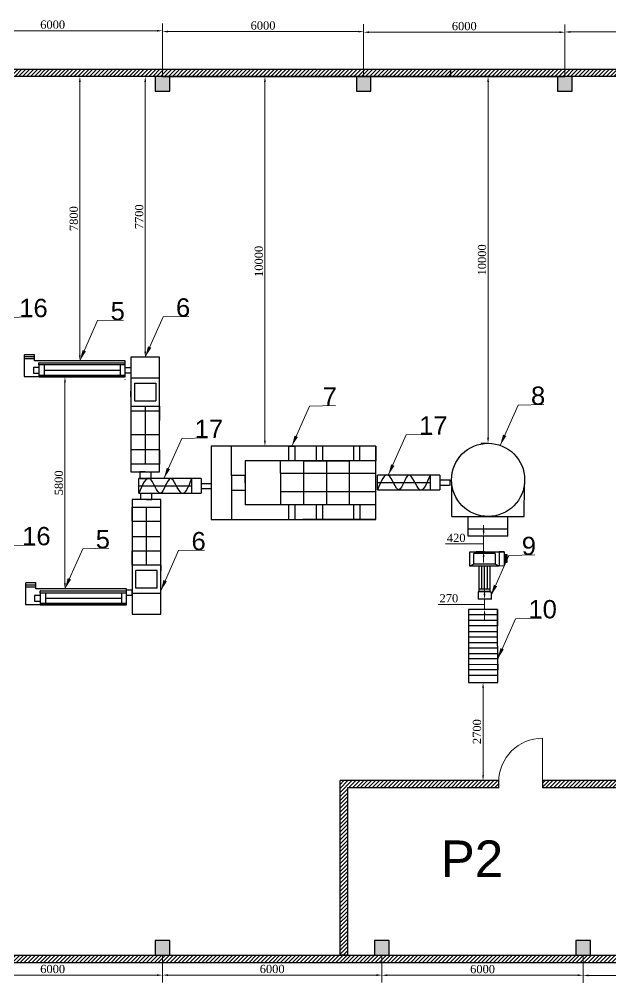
# Model space of a CAD drawing. Header units: millimetres. Extents: x 565698 to 4947426, y -198309 to 524453.
# Drawn here: x 1926393 to 1942559, y 157261 to 183579 of the extents above; entities that cross this region are included whole.
import ezdxf

# ---------------------------------------------------------------- set-up
doc = ezdxf.new("R2010")
doc.units = ezdxf.units.MM
doc.header["$LTSCALE"] = 3
doc.header["$PDMODE"] = 1
doc.linetypes.add('ACAD_ISO02W100', pattern=[15, 12, -3])
doc.layers.get('0').update_dxf_attribs({"lineweight": 30})
for name, color, linetype, lineweight in [('H-nuoc thai', 5, 'Continuous', 53), ('khung tên', 100, 'Continuous', 25), ('NET CHINH', 5, 'Continuous', 30)]:
    doc.layers.add(name, color=color, linetype=linetype, lineweight=lineweight)
doc.layers.add('Thiet bi', color=7, linetype='Continuous')
doc.styles.add('350', font='arial.ttf', dxfattribs={"height": 1000})
doc.styles.get("Standard").update_dxf_attribs({"font": ''})
doc.styles.get('Standard').set_extended_font_data('.VnTime')
doc.dimstyles.new('KICH THUOC', dxfattribs={"dimscale": 50, "dimtxt": 4.5, "dimasz": 3, "dimexe": 4, "dimexo": 0, "dimgap": 1, "dimtad": 1, "dimtoh": 1, "dimdec": 0, "dimtxsty": 'Standard', "dimcen": -2.5, "dimclrd": 8, "dimclre": 8, "dimadec": 0, "dimazin": 0, "dimtfac": 1, "dimtdec": 0, "dimtmove": 1, "dimatfit": 1, "dimfxl": 1, "dimlwd": 9, "dimlwe": 9, "dimarcsym": 0})

# ---------------------------------------------------------------- blocks, each defined once
blk = doc.blocks.new('*D446')
at = {"layer": 'Defpoints', "color": 0, "linetype": 'Continuous', "lineweight": 30, "ltscale": 20, "transparency": 16777216}
for p in [(1930306, 183265), (1924306, 182015), (1930306, 182015)]:
    blk.add_point(p, dxfattribs=at)
at = {"layer": 'H-nuoc thai', "color": 8, "linetype": 'Continuous', "lineweight": 9, "ltscale": 20, "transparency": 16777216}
for p, q in [((1924306, 182015), (1924306, 183465)), ((1930306, 182015), (1930306, 183465)), ((1924456, 183265), (1930156, 183265))]:
    blk.add_line(p, q, dxfattribs=at)
at = {"layer": 'H-nuoc thai', "color": 8, "linetype": 'Continuous', "lineweight": 30, "ltscale": 20, "transparency": 16777216}
for points in [[(1924456, 183290), (1924456, 183240), (1924306, 183265)], [(1930156, 183290), (1930156, 183240), (1930306, 183265)]]:
    blk.add_solid(points, dxfattribs=at)
at = {"layer": 'H-nuoc thai', "color": 0, "linetype": 'Continuous', "lineweight": 30, "ltscale": 20, "transparency": 16777216, "insert": (1927306, 183431), "char_height": 225, "attachment_point": 5}
blk.add_mtext('6000', dxfattribs=at)
blk = doc.blocks.new('*D473')
at = {"layer": 'Defpoints', "color": 0, "linetype": 'Continuous', "lineweight": 30, "ltscale": 20, "transparency": 16777216}
for p in [(1924306, 158015), (1930306, 158015), (1930306, 157469)]:
    blk.add_point(p, dxfattribs=at)
at = {"layer": 'H-nuoc thai', "color": 8, "linetype": 'Continuous', "lineweight": 9, "ltscale": 20, "transparency": 16777216}
for p, q in [((1924306, 158015), (1924306, 157269)), ((1930306, 158015), (1930306, 157269)), ((1924456, 157469), (1930156, 157469))]:
    blk.add_line(p, q, dxfattribs=at)
at = {"layer": 'H-nuoc thai', "color": 8, "linetype": 'Continuous', "lineweight": 30, "ltscale": 20, "transparency": 16777216}
for points in [[(1924456, 157494), (1924456, 157444), (1924306, 157469)], [(1930156, 157494), (1930156, 157444), (1930306, 157469)]]:
    blk.add_solid(points, dxfattribs=at)
at = {"layer": 'H-nuoc thai', "color": 0, "linetype": 'Continuous', "lineweight": 30, "ltscale": 20, "transparency": 16777216, "insert": (1927306, 157635), "char_height": 225, "attachment_point": 5}
blk.add_mtext('6000', dxfattribs=at)
blk = doc.blocks.new('*D474')
at = {"layer": 'Defpoints', "color": 0, "linetype": 'Continuous', "lineweight": 30, "ltscale": 20, "transparency": 16777216}
for p in [(1930306, 158015), (1936306, 158015), (1936306, 157470)]:
    blk.add_point(p, dxfattribs=at)
at = {"layer": 'H-nuoc thai', "color": 8, "linetype": 'Continuous', "lineweight": 9, "ltscale": 20, "transparency": 16777216}
for p, q in [((1930306, 158015), (1930306, 157270)), ((1936306, 158015), (1936306, 157270)), ((1930456, 157470), (1936156, 157470))]:
    blk.add_line(p, q, dxfattribs=at)
at = {"layer": 'H-nuoc thai', "color": 8, "linetype": 'Continuous', "lineweight": 30, "ltscale": 20, "transparency": 16777216}
for points in [[(1930456, 157495), (1930456, 157445), (1930306, 157470)], [(1936156, 157495), (1936156, 157445), (1936306, 157470)]]:
    blk.add_solid(points, dxfattribs=at)
at = {"layer": 'H-nuoc thai', "color": 0, "linetype": 'Continuous', "lineweight": 30, "ltscale": 20, "transparency": 16777216, "insert": (1933306, 157636), "char_height": 225, "attachment_point": 5}
blk.add_mtext('6000', dxfattribs=at)
blk = doc.blocks.new('*D475')
at = {"layer": 'Defpoints', "color": 0, "linetype": 'Continuous', "lineweight": 30, "ltscale": 20, "transparency": 16777216}
for p in [(1936305, 158015), (1941806, 158015), (1941806, 157466)]:
    blk.add_point(p, dxfattribs=at)
at = {"layer": 'H-nuoc thai', "color": 8, "linetype": 'Continuous', "lineweight": 9, "ltscale": 20, "transparency": 16777216}
for p, q in [((1936305, 158015), (1936305, 157266)), ((1941806, 158015), (1941806, 157266)), ((1936455, 157466), (1941656, 157466))]:
    blk.add_line(p, q, dxfattribs=at)
at = {"layer": 'H-nuoc thai', "color": 8, "linetype": 'Continuous', "lineweight": 30, "ltscale": 20, "transparency": 16777216}
for points in [[(1936455, 157491), (1936455, 157441), (1936305, 157466)], [(1941656, 157491), (1941656, 157441), (1941806, 157466)]]:
    blk.add_solid(points, dxfattribs=at)
at = {"layer": 'H-nuoc thai', "color": 0, "linetype": 'Continuous', "lineweight": 30, "ltscale": 20, "transparency": 16777216, "insert": (1939056, 157632), "char_height": 225, "attachment_point": 5}
blk.add_mtext('6000', dxfattribs=at)
blk = doc.blocks.new('*D476')
at = {"layer": 'Defpoints', "color": 0, "linetype": 'Continuous', "lineweight": 30, "ltscale": 20, "transparency": 16777216}
for p in [(1941806, 158015), (1946894, 158015), (1946894, 157461)]:
    blk.add_point(p, dxfattribs=at)
at = {"layer": 'H-nuoc thai', "color": 8, "linetype": 'Continuous', "lineweight": 9, "ltscale": 20, "transparency": 16777216}
for p, q in [((1941806, 158015), (1941806, 157261)), ((1946894, 158015), (1946894, 157261)), ((1941956, 157461), (1946744, 157461))]:
    blk.add_line(p, q, dxfattribs=at)
at = {"layer": 'H-nuoc thai', "color": 8, "linetype": 'Continuous', "lineweight": 30, "ltscale": 20, "transparency": 16777216}
for points in [[(1941956, 157486), (1941956, 157436), (1941806, 157461)], [(1946744, 157486), (1946744, 157436), (1946894, 157461)]]:
    blk.add_solid(points, dxfattribs=at)
at = {"layer": 'H-nuoc thai', "color": 0, "linetype": 'Continuous', "lineweight": 30, "ltscale": 20, "transparency": 16777216, "insert": (1944350, 157627), "char_height": 225, "attachment_point": 5}
blk.add_mtext('6000', dxfattribs=at)
blk = doc.blocks.new('*D478')
at = {"layer": 'Defpoints', "color": 0, "linetype": 'Continuous', "lineweight": 30, "ltscale": 20, "transparency": 16777216}
for p in [(1935806, 183242), (1930306, 182015), (1935806, 182015)]:
    blk.add_point(p, dxfattribs=at)
at = {"layer": 'H-nuoc thai', "color": 8, "linetype": 'Continuous', "lineweight": 9, "ltscale": 20, "transparency": 16777216}
for p, q in [((1930306, 182015), (1930306, 183442)), ((1935806, 182015), (1935806, 183442)), ((1930456, 183242), (1935656, 183242))]:
    blk.add_line(p, q, dxfattribs=at)
at = {"layer": 'H-nuoc thai', "color": 8, "linetype": 'Continuous', "lineweight": 30, "ltscale": 20, "transparency": 16777216}
for points in [[(1930456, 183267), (1930456, 183217), (1930306, 183242)], [(1935656, 183267), (1935656, 183217), (1935806, 183242)]]:
    blk.add_solid(points, dxfattribs=at)
at = {"layer": 'H-nuoc thai', "color": 0, "linetype": 'Continuous', "lineweight": 30, "ltscale": 20, "transparency": 16777216, "insert": (1933056, 183408), "char_height": 225, "attachment_point": 5}
blk.add_mtext('6000', dxfattribs=at)
blk = doc.blocks.new('*D479')
at = {"layer": 'Defpoints', "color": 0, "linetype": 'Continuous', "lineweight": 30, "ltscale": 20, "transparency": 16777216}
for p in [(1935806, 183225), (1935806, 182015), (1941306, 182015)]:
    blk.add_point(p, dxfattribs=at)
at = {"layer": 'H-nuoc thai', "color": 8, "linetype": 'Continuous', "lineweight": 9, "ltscale": 20, "transparency": 16777216}
for p, q in [((1935806, 182015), (1935806, 183425)), ((1941156, 183225), (1935956, 183225)), ((1941306, 182015), (1941306, 183425))]:
    blk.add_line(p, q, dxfattribs=at)
at = {"layer": 'H-nuoc thai', "color": 8, "linetype": 'Continuous', "lineweight": 30, "ltscale": 20, "transparency": 16777216}
for points in [[(1935956, 183250), (1935956, 183200), (1935806, 183225)], [(1941156, 183250), (1941156, 183200), (1941306, 183225)]]:
    blk.add_solid(points, dxfattribs=at)
at = {"layer": 'H-nuoc thai', "color": 0, "linetype": 'Continuous', "lineweight": 30, "ltscale": 20, "transparency": 16777216, "insert": (1938556, 183391), "char_height": 225, "attachment_point": 5}
blk.add_mtext('6000', dxfattribs=at)
blk = doc.blocks.new('*D480')
at = {"layer": 'Defpoints', "color": 0, "linetype": 'Continuous', "lineweight": 30, "ltscale": 20, "transparency": 16777216}
for p in [(1946287, 183232), (1941306, 182015), (1946287, 182015)]:
    blk.add_point(p, dxfattribs=at)
at = {"layer": 'H-nuoc thai', "color": 8, "linetype": 'Continuous', "lineweight": 9, "ltscale": 20, "transparency": 16777216}
for p, q in [((1941306, 182015), (1941306, 183432)), ((1946287, 182015), (1946287, 183432)), ((1941456, 183232), (1946137, 183232))]:
    blk.add_line(p, q, dxfattribs=at)
at = {"layer": 'H-nuoc thai', "color": 8, "linetype": 'Continuous', "lineweight": 30, "ltscale": 20, "transparency": 16777216}
for points in [[(1941456, 183257), (1941456, 183207), (1941306, 183232)], [(1946137, 183257), (1946137, 183207), (1946287, 183232)]]:
    blk.add_solid(points, dxfattribs=at)
at = {"layer": 'H-nuoc thai', "color": 0, "linetype": 'Continuous', "lineweight": 30, "ltscale": 20, "transparency": 16777216, "insert": (1943797, 183398), "char_height": 225, "attachment_point": 5}
blk.add_mtext('6000', dxfattribs=at)
blk = doc.blocks.new('*D482')
at = {"layer": 'Defpoints', "color": 0, "linetype": 'Continuous', "lineweight": 30, "ltscale": 20, "transparency": 16777216}
for p in [(1933107, 182015), (1933760, 182015), (1933760, 171916)]:
    blk.add_point(p, dxfattribs=at)
at = {"layer": 'H-nuoc thai', "color": 8, "linetype": 'Continuous', "lineweight": 9, "ltscale": 20, "transparency": 16777216}
for p, q in [((1933760, 182015), (1932907, 182015)), ((1933107, 172066), (1933107, 181865)), ((1933760, 171916), (1932907, 171916))]:
    blk.add_line(p, q, dxfattribs=at)
at = {"layer": 'H-nuoc thai', "color": 8, "linetype": 'Continuous', "lineweight": 30, "ltscale": 20, "transparency": 16777216}
for points in [[(1933082, 181865), (1933132, 181865), (1933107, 182015)], [(1933082, 172066), (1933132, 172066), (1933107, 171916)]]:
    blk.add_solid(points, dxfattribs=at)
at = {"layer": 'H-nuoc thai', "color": 0, "linetype": 'Continuous', "lineweight": 30, "ltscale": 20, "transparency": 16777216, "insert": (1932942, 176965), "char_height": 225, "attachment_point": 5, "rotation": 90}
blk.add_mtext('10000', dxfattribs=at)
blk = doc.blocks.new('*D492')
at = {"layer": 'Defpoints', "color": 0, "linetype": 'Continuous', "lineweight": 30, "ltscale": 20, "transparency": 16777216}
for p in [(1939206, 182015), (1939206, 182015), (1939206, 171997)]:
    blk.add_point(p, dxfattribs=at)
at = {"layer": 'H-nuoc thai', "color": 8, "linetype": 'Continuous', "lineweight": 9, "ltscale": 20, "transparency": 16777216}
for p, q in [((1939206, 182015), (1939006, 182015)), ((1939206, 172147), (1939206, 181865)), ((1939206, 171997), (1939006, 171997))]:
    blk.add_line(p, q, dxfattribs=at)
at = {"layer": 'H-nuoc thai', "color": 8, "linetype": 'Continuous', "lineweight": 30, "ltscale": 20, "transparency": 16777216}
for points in [[(1939181, 181865), (1939231, 181865), (1939206, 182015)], [(1939181, 172147), (1939231, 172147), (1939206, 171997)]]:
    blk.add_solid(points, dxfattribs=at)
at = {"layer": 'H-nuoc thai', "color": 0, "linetype": 'Continuous', "lineweight": 30, "ltscale": 20, "transparency": 16777216, "insert": (1939042, 177006), "char_height": 225, "attachment_point": 5, "rotation": 90}
blk.add_mtext('10000', dxfattribs=at)
blk = doc.blocks.new('*D493')
at = {"layer": 'Defpoints', "color": 0, "linetype": 'Continuous', "lineweight": 30, "ltscale": 20, "transparency": 16777216}
for p in [(1927642, 173813), (1927642, 173813), (1927642, 168019)]:
    blk.add_point(p, dxfattribs=at)
at = {"layer": 'H-nuoc thai', "color": 8, "linetype": 'Continuous', "lineweight": 9, "ltscale": 20, "transparency": 16777216}
for p, q in [((1927642, 173813), (1927442, 173813)), ((1927642, 168169), (1927642, 173663)), ((1927642, 168019), (1927442, 168019))]:
    blk.add_line(p, q, dxfattribs=at)
at = {"layer": 'H-nuoc thai', "color": 8, "linetype": 'Continuous', "lineweight": 30, "ltscale": 20, "transparency": 16777216}
for points in [[(1927617, 173663), (1927667, 173663), (1927642, 173813)], [(1927617, 168169), (1927667, 168169), (1927642, 168019)]]:
    blk.add_solid(points, dxfattribs=at)
at = {"layer": 'H-nuoc thai', "color": 0, "linetype": 'Continuous', "lineweight": 30, "ltscale": 20, "transparency": 16777216, "insert": (1927475, 170916), "char_height": 225, "attachment_point": 5, "rotation": 90}
blk.add_mtext('5800', dxfattribs=at)
blk = doc.blocks.new('*D494')
at = {"layer": 'Defpoints', "color": 0, "linetype": 'Continuous', "lineweight": 30, "ltscale": 20, "transparency": 16777216}
for p in [(1929836, 182015), (1929836, 182015), (1929836, 174350)]:
    blk.add_point(p, dxfattribs=at)
at = {"layer": 'H-nuoc thai', "color": 8, "linetype": 'Continuous', "lineweight": 9, "ltscale": 20, "transparency": 16777216}
for p, q in [((1929836, 182015), (1929636, 182015)), ((1929836, 174500), (1929836, 181865)), ((1929836, 174350), (1929636, 174350))]:
    blk.add_line(p, q, dxfattribs=at)
at = {"layer": 'H-nuoc thai', "color": 8, "linetype": 'Continuous', "lineweight": 30, "ltscale": 20, "transparency": 16777216}
for points in [[(1929811, 181865), (1929861, 181865), (1929836, 182015)], [(1929811, 174500), (1929861, 174500), (1929836, 174350)]]:
    blk.add_solid(points, dxfattribs=at)
at = {"layer": 'H-nuoc thai', "color": 0, "linetype": 'Continuous', "lineweight": 30, "ltscale": 20, "transparency": 16777216, "insert": (1929671, 178183), "char_height": 225, "attachment_point": 5, "rotation": 90}
blk.add_mtext('7700', dxfattribs=at)
blk = doc.blocks.new('*D495')
at = {"layer": 'Defpoints', "color": 0, "linetype": 'Continuous', "lineweight": 30, "ltscale": 20, "transparency": 16777216}
for p in [(1928049, 182015), (1928049, 182015), (1928049, 174251)]:
    blk.add_point(p, dxfattribs=at)
at = {"layer": 'H-nuoc thai', "color": 8, "linetype": 'Continuous', "lineweight": 9, "ltscale": 20, "transparency": 16777216}
for p, q in [((1928049, 182015), (1927849, 182015)), ((1928049, 174401), (1928049, 181865)), ((1928049, 174251), (1927849, 174251))]:
    blk.add_line(p, q, dxfattribs=at)
at = {"layer": 'H-nuoc thai', "color": 8, "linetype": 'Continuous', "lineweight": 30, "ltscale": 20, "transparency": 16777216}
for points in [[(1928024, 181865), (1928074, 181865), (1928049, 182015)], [(1928024, 174401), (1928074, 174401), (1928049, 174251)]]:
    blk.add_solid(points, dxfattribs=at)
at = {"layer": 'H-nuoc thai', "color": 0, "linetype": 'Continuous', "lineweight": 30, "ltscale": 20, "transparency": 16777216, "insert": (1927884, 178133), "char_height": 225, "attachment_point": 5, "rotation": 90}
blk.add_mtext('7800', dxfattribs=at)
blk = doc.blocks.new('*D497')
at = {"layer": 'Defpoints', "color": 0, "linetype": 'Continuous', "lineweight": 30, "ltscale": 20, "transparency": 16777216}
for p in [(1939069, 165458), (1939069, 162781), (1939069, 162781)]:
    blk.add_point(p, dxfattribs=at)
at = {"layer": 'H-nuoc thai', "color": 8, "linetype": 'Continuous', "lineweight": 9, "ltscale": 20, "transparency": 16777216}
for p, q in [((1939069, 165458), (1938869, 165458)), ((1939069, 165308), (1939069, 162931)), ((1939069, 162781), (1938869, 162781))]:
    blk.add_line(p, q, dxfattribs=at)
at = {"layer": 'H-nuoc thai', "color": 8, "linetype": 'Continuous', "lineweight": 30, "ltscale": 20, "transparency": 16777216}
for points in [[(1939044, 165308), (1939094, 165308), (1939069, 165458)], [(1939044, 162931), (1939094, 162931), (1939069, 162781)]]:
    blk.add_solid(points, dxfattribs=at)
at = {"layer": 'H-nuoc thai', "color": 0, "linetype": 'Continuous', "lineweight": 30, "ltscale": 20, "transparency": 16777216, "insert": (1938904, 164120), "char_height": 225, "attachment_point": 5, "rotation": 90}
blk.add_mtext('2700', dxfattribs=at)
blk = doc.blocks.new('*D498')
at = {"layer": 'Defpoints', "color": 0, "linetype": 'Continuous', "lineweight": 30, "ltscale": 20, "transparency": 16777216}
for p in [(1939110, 167736), (1939110, 167458), (1939110, 167458)]:
    blk.add_point(p, dxfattribs=at)
at = {"layer": 'H-nuoc thai', "color": 8, "linetype": 'Continuous', "lineweight": 9, "ltscale": 20, "transparency": 16777216}
for p, q in [((1939110, 167886), (1939110, 168036)), ((1939110, 167736), (1939310, 167736)), ((1939110, 167736), (1939110, 167458)), ((1939110, 167736), (1939110, 167458)), ((1938426, 167597), (1937844, 167597)), ((1939110, 167597), (1938426, 167597)), ((1939110, 167458), (1938910, 167458)), ((1939110, 167308), (1939110, 167158))]:
    blk.add_line(p, q, dxfattribs=at)
at = {"layer": 'H-nuoc thai', "color": 8, "linetype": 'Continuous', "lineweight": 30, "ltscale": 20, "transparency": 16777216}
for points in [[(1939085, 167886), (1939135, 167886), (1939110, 167736)], [(1939085, 167308), (1939135, 167308), (1939110, 167458)]]:
    blk.add_solid(points, dxfattribs=at)
at = {"layer": 'H-nuoc thai', "color": 0, "linetype": 'Continuous', "lineweight": 30, "ltscale": 20, "transparency": 16777216, "insert": (1938135, 167762), "char_height": 225, "attachment_point": 5}
blk.add_mtext('270', dxfattribs=at)
blk = doc.blocks.new('*D499')
at = {"layer": 'Defpoints', "color": 0, "linetype": 'Continuous', "lineweight": 30, "ltscale": 20, "transparency": 16777216}
for p in [(1939110, 169456), (1939084, 169036), (1939111, 169036)]:
    blk.add_point(p, dxfattribs=at)
at = {"layer": 'H-nuoc thai', "color": 8, "linetype": 'Continuous', "lineweight": 9, "ltscale": 20, "transparency": 16777216}
for p, q in [((1939084, 169606), (1939084, 169756)), ((1938630, 169246), (1938042, 169246)), ((1939084, 169246), (1938630, 169246)), ((1939110, 169456), (1938884, 169456)), ((1939084, 169456), (1939084, 169036)), ((1939084, 169456), (1939084, 169036)), ((1939111, 169036), (1938884, 169036)), ((1939084, 168886), (1939084, 168736))]:
    blk.add_line(p, q, dxfattribs=at)
at = {"layer": 'H-nuoc thai', "color": 8, "linetype": 'Continuous', "lineweight": 30, "ltscale": 20, "transparency": 16777216}
for points in [[(1939059, 169606), (1939109, 169606), (1939084, 169456)], [(1939059, 168886), (1939109, 168886), (1939084, 169036)]]:
    blk.add_solid(points, dxfattribs=at)
at = {"layer": 'H-nuoc thai', "color": 0, "linetype": 'Continuous', "lineweight": 30, "ltscale": 20, "transparency": 16777216, "insert": (1938336, 169411), "char_height": 225, "attachment_point": 5}
blk.add_mtext('420', dxfattribs=at)

msp = doc.modelspace()

# ---------------------------------------------------------------- hatches: boundary and pattern name
at = {"layer": 'H-nuoc thai', "linetype": 'Continuous', "lineweight": 30, "ltscale": 20}
h = msp.add_hatch(dxfattribs=at)
h.set_pattern_fill('ANSI31', scale=24, style=0)
h.paths.add_polyline_path([(1938182, 182214.8), (1887880.3, 182214.8), (1887880.3, 182014.8), (1888380.3, 182014.8), (1938182, 182014.8)])
h = msp.add_hatch(dxfattribs=at)
h.set_pattern_fill('ANSI31', scale=24, style=0)
h.paths.add_polyline_path([(1952126.9, 174699.5), (1947826.9, 174699.5), (1947826.9, 174499.5), (1952126.9, 174499.5)])
h.paths.add_polyline_path([(1946626.9, 174699.5), (1943526.8, 174699.5), (1943526.8, 182014.8), (1943326.8, 182014.8), (1943326.8, 174499.5), (1946626.9, 174499.5)])
h.paths.add_polyline_path([(1952326.9, 182214.8), (1952126.9, 182214.8), (1938182, 182214.8), (1938182, 182014.8), (1952126.9, 182014.8), (1952126.9, 179457.1), (1952326.9, 179457.1)])
h = msp.add_hatch(dxfattribs=at)
h.set_pattern_fill('ANSI31', scale=24, style=0)
h.paths.add_polyline_path([(1952326.9, 177057.1), (1952126.9, 177057.1), (1952126.9, 174499.5), (1952126.9, 166784.2), (1952126.9, 166584.2), (1952126.9, 158014.8), (1946286.9, 158014.8), (1942873.1, 158014.8), (1936306.1, 158014.8), (1930306.1, 158014.8), (1924306.1, 158014.8), (1918306.1, 158014.8), (1912306.1, 158014.8), (1910801.3, 158014.8), (1910801.3, 157814.8), (1912895.9, 157814.8), (1952326.9, 157814.8)])
h = msp.add_hatch(dxfattribs=at)
h.set_pattern_fill('ANSI31', scale=24, style=0)
h.paths.add_polyline_path([(1943573.8, 162781), (1940697.5, 162781), (1940697.5, 162581), (1943573.8, 162581)])
h.paths.add_polyline_path([(1939497.5, 162781), (1935160.8, 162781), (1935160.8, 158014.8), (1935360.8, 158014.8), (1935360.8, 162581), (1939497.5, 162581)])
at = {"layer": 'NET CHINH', "linetype": 'Continuous', "lineweight": 30, "ltscale": 20, "true_color": 0x991b1e}
h = msp.add_hatch(color=244, dxfattribs=at)
h.dxf.hatch_style = 1
h.paths.add_polyline_path([(1952126.9, 164264.8), (1951726.9, 164264.8), (1951726.9, 163864.8), (1952126.9, 163864.8)])
h.paths.add_polyline_path([(1952126.9, 170314.8), (1951726.9, 170314.8), (1951726.9, 169914.8), (1952126.9, 169914.8)])
h.paths.add_polyline_path([(1952126.9, 176364.8), (1951726.9, 176364.8), (1951726.9, 175964.8), (1952126.9, 175964.8)])
h.paths.add_polyline_path([(1951858, 182014.8), (1951458, 182014.8), (1951458, 181614.8), (1951858, 181614.8)])
h.paths.add_polyline_path([(1946486.9, 182014.8), (1946086.9, 182014.8), (1946086.9, 181614.8), (1946486.9, 181614.8)])
h.paths.add_polyline_path([(1941506.1, 182014.8), (1941106.1, 182014.8), (1941106.1, 181614.8), (1941506.1, 181614.8)])
h.paths.add_polyline_path([(1936006.1, 182014.8), (1935806.1, 182014.8), (1935606.1, 182014.8), (1935606.1, 181614.8), (1936006.1, 181614.8)])
h.paths.add_polyline_path([(1930506.1, 182014.8), (1930306.1, 182014.8), (1930106.1, 182014.8), (1930106.1, 181614.8), (1930506.1, 181614.8)])
h.paths.add_polyline_path([(1924506.1, 182014.8), (1924106.1, 182014.8), (1924106.1, 181614.8), (1924506.1, 181614.8)])
h.paths.add_polyline_path([(1918506.1, 182014.8), (1918106.1, 182014.8), (1918106.1, 181614.8), (1918506.1, 181614.8)])
h.paths.add_polyline_path([(1912506.1, 182014.8), (1912106.1, 182014.8), (1912106.1, 181614.8), (1912506.1, 181614.8)])
h.paths.add_polyline_path([(1906580.3, 182014.8), (1906180.3, 182014.8), (1906180.3, 181614.8), (1906580.3, 181614.8)])
h.paths.add_polyline_path([(1900580.3, 182014.8), (1900180.3, 182014.8), (1900180.3, 181614.8), (1900580.3, 181614.8)])
h.paths.add_polyline_path([(1894580.3, 182014.8), (1894180.3, 182014.8), (1894180.3, 181614.8), (1894580.3, 181614.8)])
h.paths.add_polyline_path([(1888580.3, 182014.8), (1888180.3, 182014.8), (1888180.3, 181614.8), (1888580.3, 181614.8)])
h.paths.add_polyline_path([(1888280.3, 176364.8), (1887880.3, 176364.8), (1887880.3, 176164.8), (1887880.3, 175964.8), (1888280.3, 175964.8)])
h.paths.add_polyline_path([(1888280.3, 170314.8), (1887880.3, 170314.8), (1887880.3, 169914.8), (1888280.3, 169914.8)])
h.paths.add_polyline_path([(1888280.3, 164264.8), (1887880.3, 164264.8), (1887880.3, 163864.8), (1888280.3, 163864.8)])
h = msp.add_hatch(color=244, dxfattribs=at)
h.dxf.hatch_style = 1
h.paths.add_polyline_path([(1924506.1, 158414.8), (1924106.1, 158414.8), (1924106.1, 158014.8), (1924306.1, 158014.8), (1924506.1, 158014.8)])
h.paths.add_polyline_path([(1930506.1, 158414.8), (1930106.1, 158414.8), (1930106.1, 158014.8), (1930306.1, 158014.8), (1930506.1, 158014.8)])
h.paths.add_polyline_path([(1936506.1, 158414.8), (1936106.1, 158414.8), (1936106.1, 158014.8), (1936306.1, 158014.8), (1936506.1, 158014.8)])
h.paths.add_polyline_path([(1942006.1, 158414.8), (1941606.1, 158414.8), (1941606.1, 158014.8), (1941806.1, 158014.8), (1942006.1, 158014.8)])
h.paths.add_polyline_path([(1947089.8, 158417.1), (1946689.8, 158417.1), (1946689.8, 158014.8), (1947089.8, 158014.8)])
h.paths.add_polyline_path([(1952123.1, 158414.8), (1951723.1, 158414.8), (1951723.1, 158014.8), (1952123.1, 158014.8)])

# ---------------------------------------------------------------- linework, layer by layer
at = {"lineweight": 30, "ltscale": 3}
for p, q in [((1926531.7, 174405.3), (1926531.7, 173821.1)), ((1926531.7, 174405.3), (1926531.7, 173821.1)), ((1926805.8, 174356.8), (1926531.7, 174356.8)), ((1926805.8, 174301.2), (1926531.7, 174301.2)), ((1926805.8, 174301.2), (1926531.7, 174301.2)), ((1926805.8, 174413.3), (1926539.7, 174413.3)), ((1926805.8, 174413.3), (1926539.7, 174413.3)), ((1926805.8, 174251.2), (1926805.8, 174413.3)), ((1926805.8, 174251.2), (1926805.8, 174413.3)), ((1929292.1, 174251.2), (1926805.8, 174251.2)), ((1929292.1, 174251.2), (1926805.8, 174251.2)), ((1929292.1, 173821.1), (1929292.1, 174251.2)), ((1929292.1, 173821.1), (1929292.1, 174251.2)), ((1926929.7, 174069), (1926778.1, 174069)), ((1926778.1, 174069), (1926778.1, 173912.7)), ((1926929.7, 174069), (1926778.1, 174069)), ((1926778.1, 174069), (1926778.1, 173912.7)), ((1926929.7, 174137.1), (1926929.7, 174188.2)), ((1926929.7, 174137.1), (1926929.7, 174188.2)), ((1926929.7, 174137.1), (1926929.7, 173821.1)), ((1929292.1, 174137.1), (1926929.7, 174137.1)), ((1926929.7, 174137.1), (1926929.7, 173821.1)), ((1929292.1, 174137.1), (1926929.7, 174137.1)), ((1926937.7, 174196.2), (1929284.1, 174196.2)), ((1926937.7, 174196.2), (1929284.1, 174196.2)), ((1927071.7, 174137.1), (1927071.7, 173857.1)), ((1927071.7, 174137.1), (1927071.7, 173857.1)), ((1927071.7, 173997.1), (1929150, 173997.1)), ((1927071.7, 173997.1), (1929150, 173997.1)), ((1929150, 174137.1), (1929150, 173857.1)), ((1929150, 174137.1), (1929150, 173857.1)), ((1929292.1, 173821.1), (1929292.1, 174188.2)), ((1929292.1, 173821.1), (1929292.1, 174188.2)), ((1929292.1, 174069), (1929443.6, 174069)), ((1929292.1, 174069), (1929443.6, 174069)), ((1929443.6, 174069), (1929443.6, 173912.7)), ((1929443.6, 174069), (1929443.6, 173912.7)), ((1926531.7, 173821.1), (1929292.1, 173821.1)), ((1926531.7, 173821.1), (1929292.1, 173821.1)), ((1926778.1, 173912.7), (1926929.7, 173912.7)), ((1926778.1, 173912.7), (1926929.7, 173912.7)), ((1926929.7, 173857.1), (1929292.1, 173857.1)), ((1926929.7, 173857.1), (1929292.1, 173857.1)), ((1926937.7, 173813.1), (1929284.1, 173813.1)), ((1926937.7, 173813.1), (1929284.1, 173813.1)), ((1929443.6, 173912.7), (1929292.1, 173912.7)), ((1929443.6, 173912.7), (1929292.1, 173912.7)), ((1926567.5, 168173.5), (1926567.5, 167589.3)), ((1926567.5, 168173.5), (1926567.5, 167589.3)), ((1926841.6, 168181.5), (1926575.5, 168181.5)), ((1926841.6, 168181.5), (1926575.5, 168181.5)), ((1926841.6, 168019.4), (1926841.6, 168181.5)), ((1926841.6, 168019.4), (1926841.6, 168181.5)), ((1926841.6, 168125), (1926567.5, 168125)), ((1926841.6, 168069.4), (1926567.5, 168069.4)), ((1926841.6, 168069.4), (1926567.5, 168069.4)), ((1929327.9, 168019.4), (1926841.6, 168019.4)), ((1929327.9, 168019.4), (1926841.6, 168019.4)), ((1926965.5, 167905.3), (1926965.5, 167956.4)), ((1926965.5, 167905.3), (1926965.5, 167956.4)), ((1926965.5, 167905.3), (1926965.5, 167589.3)), ((1929327.9, 167905.3), (1926965.5, 167905.3)), ((1926965.5, 167905.3), (1926965.5, 167589.3)), ((1929327.9, 167905.3), (1926965.5, 167905.3)), ((1926973.5, 167964.4), (1929319.9, 167964.4)), ((1926973.5, 167964.4), (1929319.9, 167964.4)), ((1927107.5, 167905.3), (1927107.5, 167625.3)), ((1927107.5, 167905.3), (1927107.5, 167625.3)), ((1929185.8, 167905.3), (1929185.8, 167625.3)), ((1929185.8, 167905.3), (1929185.8, 167625.3)), ((1929327.9, 167589.3), (1929327.9, 168019.4)), ((1929327.9, 167589.3), (1929327.9, 168019.4)), ((1929327.9, 167990.8), (1929479.4, 167990.8)), ((1929327.9, 167990.8), (1929479.4, 167990.8)), ((1929327.9, 167589.3), (1929327.9, 167956.4)), ((1929327.9, 167589.3), (1929327.9, 167956.4)), ((1926965.5, 167837.2), (1926813.9, 167837.2)), ((1926813.9, 167837.2), (1926813.9, 167680.9)), ((1926965.5, 167837.2), (1926813.9, 167837.2)), ((1926813.9, 167837.2), (1926813.9, 167680.9)), ((1926813.9, 167680.9), (1926965.5, 167680.9)), ((1926813.9, 167680.9), (1926965.5, 167680.9)), ((1927107.5, 167765.3), (1929185.8, 167765.3)), ((1927107.5, 167765.3), (1929185.8, 167765.3)), ((1929479.4, 167834.6), (1929327.9, 167834.6)), ((1929479.4, 167834.6), (1929327.9, 167834.6)), ((1926567.5, 167589.3), (1929327.9, 167589.3)), ((1926567.5, 167589.3), (1929327.9, 167589.3)), ((1926965.5, 167625.3), (1929327.9, 167625.3)), ((1926965.5, 167625.3), (1929327.9, 167625.3)), ((1926973.5, 167581.3), (1929319.9, 167581.3)), ((1926973.5, 167581.3), (1929319.9, 167581.3))]:
    msp.add_line(p, q, dxfattribs=at)
for p, q in [((1939399.1, 168983.1), (1938814.4, 168982.9)), ((1938817.6, 168696.8), (1938817.4, 168982.9)), ((1939402.1, 168983.1), (1939402.2, 168697.1)), ((1939647.3, 169035.9), (1939647.5, 168644.5)), ((1938817.6, 168696.8), (1938709.9, 168644.1)), ((1939409.1, 168697.1), (1938824.4, 168696.8)), ((1939509.9, 168644.4), (1939402.2, 168697.1)), ((1939730.8, 168948.3), (1939647.3, 168948.2)), ((1939647.3, 168948.2), (1939730.8, 168948.3)), ((1939730.8, 168920.1), (1939647.3, 168920)), ((1939730.8, 168896.9), (1939647.4, 168896.8)), ((1939730.8, 168871.1), (1939647.4, 168871)), ((1939730.8, 168849.5), (1939647.4, 168849.5)), ((1939730.8, 168828), (1939647.4, 168828)), ((1939730.8, 168802.2), (1939647.4, 168802.2)), ((1939730.9, 168779), (1939647.4, 168779)), ((1939647.4, 168750.8), (1939730.9, 168750.8)), ((1939730.9, 168750.8), (1939730.8, 168948.3)), ((1939509.9, 168644.4), (1938709.9, 168644.1)), ((1938960.2, 167937.9), (1938959.9, 168644.2)), ((1939029.3, 168644.2), (1939029.6, 168007.3)), ((1939110.2, 168007.4), (1939109.9, 168644.3)), ((1939185.3, 168644.3), (1939185.6, 168007.4)), ((1939260.2, 167938), (1939259.9, 168644.3)), ((1939647.5, 168644.5), (1939509.9, 168644.4)), ((1938934, 167937.9), (1938934.1, 167735.6)), ((1938960.2, 167937.9), (1938934, 167937.9)), ((1939260.2, 168007.4), (1938960.2, 168007.3)), ((1939260.2, 167951.1), (1938960.2, 167951)), ((1939260.2, 167938), (1938960.2, 167937.9)), ((1939260.2, 167938), (1939286.4, 167938)), ((1939286.4, 167938), (1939286.5, 167735.8))]:
    msp.add_line(p, q)
for points in [[(1938709.9, 168644.1), (1938709.8, 169035.5), (1938864.8, 169035.6)], [(1939353, 169035.8), (1939509.8, 169035.9), (1939509.9, 168644.4)], [(1939286.5, 167735.8), (1938934.1, 167735.6)]]:
    msp.add_lwpolyline(points)
at = {"linetype": 'ACAD_ISO02W100', "ltscale": 5}
msp.add_lwpolyline([(1938815.8, 169035.6), (1939353, 169035.8)], dxfattribs=at)
at = {"lineweight": 30, "ltscale": 3}
for centre, start, end in [((1926539.7, 174405.3), 90, 180), ((1926539.7, 174405.3), 90, 180), ((1926937.7, 174188.2), 90, 180), ((1926937.7, 174188.2), 90, 180), ((1929284.1, 173821.1), 270, 0), ((1929284.1, 173821.1), 270, 0), ((1929284.1, 173738.2), 0, 90), ((1929284.1, 173738.2), 0, 90), ((1926575.5, 168173.5), 90, 180), ((1926575.5, 168173.5), 90, 180), ((1926973.5, 167956.4), 90, 180), ((1926973.5, 167956.4), 90, 180), ((1929319.9, 167956.4), 0, 90), ((1929319.9, 167956.4), 0, 90), ((1926973.5, 167589.3), 180, 270), ((1926973.5, 167589.3), 180, 270), ((1929319.9, 167589.3), 270, 0), ((1929319.9, 167589.3), 270, 0)]:
    msp.add_arc(centre, 8, start, end, dxfattribs=at)
at = {"layer": 'H-nuoc thai', "color": 7, "linetype": 'Continuous', "lineweight": 30, "ltscale": 20}
for p, q in [((1887680.3, 182214.8), (1938182, 182214.8)), ((1938182, 182214.8), (1938182, 182014.8)), ((1942903.5, 182014.8), (1888180.3, 182014.8)), ((1930506.1, 182014.8), (1930106.1, 182014.8)), ((1930106.1, 182014.8), (1930106.1, 181614.8)), ((1930306.1, 182014.8), (1935806.1, 182014.8)), ((1930506.1, 181614.8), (1930506.1, 182014.8)), ((1935606.1, 182014.8), (1935606.1, 181614.8)), ((1935806.1, 182014.8), (1941306.1, 182014.8)), ((1936006.1, 181614.8), (1936006.1, 182014.8)), ((1936506.1, 182014.8), (1936106.1, 182014.8)), ((1936945.6, 182014.8), (1937145.6, 182014.8)), ((1941106.1, 182014.8), (1941106.1, 181614.8)), ((1941506.1, 181614.8), (1941506.1, 182014.8)), ((1930106.1, 181614.8), (1930506.1, 181614.8)), ((1935606.1, 181614.8), (1936006.1, 181614.8)), ((1941106.1, 181614.8), (1941506.1, 181614.8)), ((1930226, 174350.4), (1929446, 174350.4)), ((1929446, 174350.4), (1929446, 171220.4)), ((1930226, 171220.4), (1930226, 174350.4)), ((1929446, 174045.2), (1929446, 173895.2)), ((1929446, 173787.5), (1930226, 173787.5)), ((1929546, 173637.5), (1930126, 173637.5)), ((1929546, 173637.5), (1929546, 173159.3)), ((1930126, 173637.5), (1930126, 173159.3)), ((1929446, 173266.9), (1929446, 173416.9)), ((1929446, 173009.3), (1930226, 173009.3)), ((1929546, 173159.3), (1930126, 173159.3)), ((1929836, 173009.3), (1929836, 171424.7)), ((1930226, 173009.3), (1930226, 172619.3)), ((1930226, 172876.9), (1929446, 172876.9)), ((1930226, 172229.3), (1929446, 172229.3)), ((1936141.4, 171916), (1931641.4, 171916)), ((1931641.4, 171916), (1931641.4, 169916)), ((1932193.9, 171116), (1932193.9, 171916)), ((1933760.1, 171516), (1933760.1, 171916)), ((1933760.1, 171916), (1933924, 171916)), ((1933924, 171916), (1933924, 171516)), ((1934518.9, 171516), (1934518.9, 171916)), ((1934682.8, 171916), (1934682.8, 171516)), ((1935535, 171516), (1935535, 171916)), ((1935698.8, 171516), (1935698.8, 171916)), ((1936141.4, 169916), (1936141.4, 171916)), ((1936141.4, 171916), (1936141.4, 171516)), ((1930226, 171814.7), (1929446, 171814.7)), ((1930226, 171814.7), (1930226, 171424.7)), ((1930226, 171424.7), (1929446, 171424.7)), ((1936141.4, 171516), (1932564.7, 171516)), ((1933535.8, 171516), (1932564.7, 171516)), ((1932564.7, 171516), (1932564.7, 170316)), ((1933535.8, 171176.6), (1933535.8, 171516)), ((1934162.3, 171516), (1934162.3, 170316)), ((1934162.3, 171516), (1934788.3, 171516)), ((1934788.3, 171516), (1934788.3, 170316)), ((1934788.3, 171516), (1935414.3, 171516)), ((1935414.3, 171516), (1935414.3, 170316)), ((1929446, 171220.4), (1930226, 171220.4)), ((1929836, 171220.4), (1929686, 171220.4)), ((1929686, 171220.4), (1929686, 171032.3)), ((1929836, 171220.4), (1929986.3, 171220.4)), ((1929986.3, 171220.4), (1929986.3, 171035.9)), ((1932564.7, 171116), (1932193.9, 171116)), ((1932193.9, 171116), (1932193.9, 170716)), ((1932564.7, 170916), (1932564.7, 171116)), ((1933535.8, 171176.6), (1936141.4, 171176.6)), ((1933535.8, 171176.6), (1933535.8, 170316)), ((1937883.7, 171127.1), (1936180.8, 171127.1)), ((1936180.8, 170727.1), (1936180.8, 171127.1)), ((1937883.7, 171127.1), (1937619.9, 171127.1)), ((1937619.9, 171127.1), (1937619.9, 170727.1)), ((1937883.7, 171127.1), (1937883.7, 170727.1)), ((1931364.5, 171032.3), (1929661.6, 171032.3)), ((1929661.6, 170632.3), (1929661.6, 171032.3)), ((1929661.6, 170832.3), (1931100.7, 170832.3)), ((1929686, 171032.3), (1929986.3, 171032.3)), ((1931364.5, 171032.3), (1931100.7, 171032.3)), ((1931100.7, 171032.3), (1931100.7, 170632.3)), ((1931364.5, 171032.3), (1931364.5, 170632.3)), ((1931364.5, 170901.4), (1931641.4, 170901.4)), ((1931641.4, 170901.4), (1931641.4, 170752.4)), ((1936180.8, 170927.1), (1937619.9, 170927.1)), ((1937883.7, 170996.1), (1938160.7, 170996.1)), ((1938160.7, 170847.1), (1937883.7, 170847.1)), ((1938160.7, 170996.1), (1938160.7, 170847.1)), ((1938216.5, 169997.2), (1938216.5, 170908.1)), ((1940196.5, 169997.2), (1940200.3, 170886.3)), ((1929661.6, 170632.3), (1931364.5, 170632.3)), ((1929719.6, 170460.3), (1929719.6, 170632.3)), ((1930020, 170460.3), (1930020, 170632.3)), ((1931641.4, 170752.4), (1931364.5, 170752.4)), ((1932193.9, 170716), (1932564.7, 170716)), ((1932193.9, 170716), (1932193.9, 169916)), ((1933535.8, 170683.8), (1936141.4, 170683.8)), ((1936180.8, 170727.1), (1937883.7, 170727.1)), ((1930260, 170460.3), (1929480, 170460.3)), ((1929480, 170460.3), (1929480, 167330.3)), ((1929870, 170460.3), (1929719.6, 170460.3)), ((1929870, 170460.3), (1930020, 170460.3)), ((1930260, 167330.3), (1930260, 170460.3)), ((1936141.4, 170316), (1932564.7, 170316)), ((1933760.1, 169916), (1933760.1, 170316)), ((1933924, 170316), (1933924, 169916)), ((1934518.9, 169916), (1934518.9, 170316)), ((1934682.8, 170316), (1934682.8, 169916)), ((1935535, 169916), (1935535, 170316)), ((1935698.8, 170316), (1935698.8, 169916)), ((1936141.4, 169916), (1936141.4, 170316)), ((1929480, 169866), (1929480, 170256)), ((1929480, 170256), (1930260, 170256)), ((1929870, 168671.4), (1929870, 170256)), ((1929480, 169866), (1930260, 169866)), ((1931641.4, 169916), (1936141.4, 169916)), ((1936141.4, 169916), (1934141.4, 169916)), ((1938216.5, 169997.2), (1940196.5, 169997.2)), ((1938666.5, 169456.3), (1938666.5, 169997.2)), ((1939746.5, 169456.3), (1939746.5, 169997.2)), ((1938666.5, 169456.3), (1938666.5, 169656.3)), ((1938666.5, 169656.3), (1939746.5, 169656.3)), ((1929480, 169451.4), (1930260, 169451.4)), ((1939746.5, 169456.3), (1938666.5, 169456.3)), ((1929480, 168671.4), (1929480, 169061.4)), ((1929480, 169061.4), (1930260, 169061.4)), ((1938709.8, 169035.5), (1939647.3, 169035.9)), ((1939647.3, 169035.9), (1939509.8, 169035.9)), ((1930260, 168671.4), (1929480, 168671.4)), ((1930160, 168521.4), (1929580, 168521.4)), ((1929580, 168043.1), (1929580, 168521.4)), ((1930160, 168043.1), (1930160, 168521.4)), ((1930260, 168671.4), (1930260, 168521.4)), ((1929479.4, 167834.6), (1929479.4, 167990.8)), ((1930160, 168043.1), (1929580, 168043.1)), ((1930260, 167893.1), (1930260, 168043.1)), ((1930260, 167893.1), (1929480, 167893.1)), ((1939468.2, 167458.6), (1938668.2, 167458.3)), ((1938668.2, 167458.3), (1938669, 165458.3)), ((1939469, 165458.6), (1939468.2, 167458.6)), ((1939468.2, 167458.6), (1939468.2, 167308.6)), ((1929480, 167330.3), (1930260, 167330.3)), ((1939468.2, 167308.6), (1938668.2, 167308.3)), ((1939468.3, 167158.6), (1938668.3, 167158.3)), ((1939468.2, 167308.6), (1939468.3, 167158.6)), ((1939468.3, 167158.6), (1939468.4, 167008.6)), ((1939468.4, 167008.6), (1938668.4, 167008.3)), ((1938668.4, 167008.3), (1938668.4, 166858.3)), ((1938668.4, 166858.3), (1939468.4, 166858.6)), ((1938668.4, 166858.3), (1938668.5, 166708.3)), ((1938668.5, 166708.3), (1939468.5, 166708.6)), ((1938668.5, 166708.3), (1938668.5, 166558.3)), ((1938668.5, 166558.3), (1939468.5, 166558.6)), ((1938668.5, 166558.3), (1938668.6, 166408.3)), ((1938668.6, 166408.3), (1939468.6, 166408.6)), ((1938668.6, 166408.3), (1938668.7, 166258.3)), ((1938668.7, 166258.3), (1939468.7, 166258.6)), ((1939468.7, 166108.6), (1938668.7, 166108.3)), ((1938668.7, 166108.3), (1938668.8, 165958.3)), ((1939468.7, 166258.6), (1939468.7, 166108.6)), ((1938668.8, 165958.3), (1939468.8, 165958.6)), ((1939468.9, 165808.6), (1938668.9, 165808.3)), ((1938668.9, 165808.3), (1938668.9, 165658.3)), ((1939468.8, 165958.6), (1939468.9, 165808.6)), ((1938668.9, 165658.3), (1939468.9, 165658.6)), ((1938669, 165458.3), (1939469, 165458.6)), ((1935160.8, 158014.8), (1935160.8, 162781)), ((1939497.5, 162781), (1935160.8, 162781)), ((1939497.5, 162581), (1939497.5, 162781)), ((1943573.8, 162781), (1940697.5, 162781)), ((1940697.5, 162781), (1940697.5, 162581)), ((1935360.8, 162581), (1935360.8, 158014.8)), ((1939497.5, 162581), (1935360.8, 162581)), ((1943573.8, 162581), (1940697.5, 162581)), ((1930506.1, 158414.8), (1930106.1, 158414.8)), ((1930106.1, 158414.8), (1930106.1, 158014.8)), ((1930506.1, 158014.8), (1930506.1, 158414.8)), ((1936506.1, 158414.8), (1936106.1, 158414.8)), ((1936106.1, 158414.8), (1936106.1, 158014.8)), ((1936506.1, 158014.8), (1936506.1, 158414.8)), ((1942006.1, 158414.8), (1941606.1, 158414.8)), ((1941606.1, 158414.8), (1941606.1, 158014.8)), ((1942006.1, 158014.8), (1942006.1, 158414.8)), ((1924306.1, 158014.8), (1930306.1, 158014.8)), ((1930306.1, 158014.8), (1936306.1, 158014.8)), ((1935360.8, 158014.8), (1935160.8, 158014.8)), ((1936306.1, 158014.8), (1951723.1, 158014.8)), ((1936306.1, 158014.8), (1942306.1, 158014.8)), ((1936306.1, 158014.8), (1941806.1, 158014.8)), ((1912895.9, 157814.8), (1952326.9, 157814.8)), ((1918080.3, 157814.8), (1938430.6, 157814.8))]:
    msp.add_line(p, q, dxfattribs=at)
msp.add_circle((1939206.5, 170997.2), 1000, dxfattribs=at)
for points in [[(1931100.7, 171032.3), (1930826.4, 170632.3), (1930521.1, 171032.3), (1930252.1, 170632.3), (1929960.6, 171032.3), (1929661.6, 170632.3)], [(1937619.9, 171127.1), (1937345.6, 170727.1), (1937040.3, 171127.1), (1936771.4, 170727.1), (1936479.8, 171127.1), (1936180.8, 170727.1)]]:
    msp.add_spline(points, degree=3, dxfattribs=at)
at = {"layer": 'khung tên'}
msp.add_line((1938182, 182214.8), (1952126.9, 182214.8), dxfattribs=at)
at = {"layer": 'Thiet bi', "color": 6, "lineweight": 13, "ltscale": 3}
msp.add_line((1940697.5, 162581), (1940697.5, 163943.3), dxfattribs=at)
msp.add_arc((1940697.5, 162743.3), 1200, 90, 180, dxfattribs=at)

# ---------------------------------------------------------------- texts
at = {"layer": 'H-nuoc thai', "color": 7, "linetype": 'Continuous', "lineweight": 30, "ltscale": 20, "attachment_point": 1, "style": '350'}
for s, width, insert, char_height in [('16', 476.278, (1926393.3, 175942.6), 500), ('5', 476.278, (1928890, 175857.2), 500), ('6', 476.278, (1930677, 175956.4), 500), ('7', 476.278, (1934683.1, 173522), 500), ('8', 476.278, (1940379.3, 173546.5), 500), ('17', 476.278, (1937320.8, 172733.1), 500), ('17', 476.278, (1931187.9, 172638.3), 500), ('16', 476.278, (1926473.2, 169710.8), 500), ('5', 476.278, (1928483.3, 169625.4), 500), ('6', 476.278, (1931101, 169574.1), 500), ('9', 476.278, (1940127.4, 169442.9), 500), ('10', 476.278, (1940309.7, 167714.6), 500), ('P2', 2163.515, (1937910.6, 161146.6), 1000)]:
    msp.add_mtext_dynamic_manual_height_columns(s, width=width, gutter_width=5000, heights=[0], dxfattribs=dict(at, insert=insert, char_height=char_height))

# ---------------------------------------------------------------- dimensions: what is measured, and where the dimension line sits
at = {"layer": 'H-nuoc thai', "color": 7, "linetype": 'Continuous', "lineweight": 30, "ltscale": 20}
for base, p1, p2, picture, middle in [((1930306.1, 183265), (1924306.1, 182014.8), (1930306.1, 182014.8), '*D446', (1927306.1, 183430.9)), ((1930306.1, 157468.7), (1924306.1, 158014.8), (1930306.1, 158014.8), '*D473', (1927306.1, 157634.6)), ((1936306.1, 157469.7), (1930306.1, 158014.8), (1936306.1, 158014.8), '*D474', (1933306.1, 157635.6))]:
    dim = msp.add_linear_dim(base=base, p1=p1, p2=p2, dimstyle='KICH THUOC', dxfattribs=at)
    dim.commit()
    dim.dimension.update_dxf_attribs({"geometry": picture, "text_midpoint": middle})
for base, p1, p2, picture, middle in [((1935806.1, 183242.5), (1930306.1, 182014.8), (1935806.1, 182014.8), '*D478', (1933056.1, 183408.4)), ((1935806.1, 183225.3), (1941306.1, 182014.8), (1935806.1, 182014.8), '*D479', (1938556.1, 183391.3)), ((1946286.9, 183231.9), (1941306.1, 182014.8), (1946286.9, 182014.8), '*D480', (1943796.5, 183397.8)), ((1941806.1, 157466), (1936305.1, 158014.8), (1941806.1, 158014.8), '*D475', (1939055.6, 157631.9)), ((1946894, 157461.4), (1941806.1, 158014.8), (1946894, 158014.8), '*D476', (1944350.1, 157627.3))]:
    dim = msp.add_linear_dim(base=base, p1=p1, p2=p2, text='6000', dimstyle='KICH THUOC', dxfattribs=at)
    dim.commit()
    dim.dimension.update_dxf_attribs({"geometry": picture, "text_midpoint": middle})
for base, p1, p2, text, picture, middle in [((1928049, 182014.8), (1928049, 174251.2), (1928049, 182014.8), '7800', '*D495', (1927884.1, 178133)), ((1929836, 182014.8), (1929836, 174350.4), (1929836, 182014.8), '7700', '*D494', (1929671.1, 178182.6)), ((1933106.7, 182014.8), (1933760.1, 171916), (1933760.1, 182014.8), '10000', '*D482', (1932941.9, 176965.4)), ((1939206.5, 182014.8), (1939206.5, 171997.2), (1939206.5, 182014.8), '10000', '*D492', (1939041.6, 177006)), ((1927642.3, 173813.1), (1927642.3, 168019.4), (1927642.3, 173813.1), '5800', '*D493', (1927475.4, 170916.2)), ((1939084.4, 169035.7), (1939110.4, 169456.3), (1939110.6, 169035.7), '420', '*D499', (1938579.7, 169410.9)), ((1939110.4, 167458.5), (1939110.3, 167735.7), (1939110.4, 167458.5), '270', '*D498', (1938376, 167761.9)), ((1939069, 162781), (1939069, 165458.4), (1939069, 162781), '2700', '*D497', (1938904.1, 164119.7))]:
    dim = msp.add_linear_dim(base=base, p1=p1, p2=p2, angle=90, text=text, dimstyle='KICH THUOC', dxfattribs=at)
    dim.commit()
    dim.dimension.update_dxf_attribs({"geometry": picture, "text_midpoint": middle})

# ---------------------------------------------------------------- leaders
for points in [[(1925552.3, 174336.6), (1926038.7, 175433), (1926747.8, 175448.1)], [(1928049, 174251.2), (1928535.4, 175347.6), (1929244.5, 175362.7)], [(1929836, 174350.4), (1930322.4, 175446.8), (1931031.5, 175461.9)], [(1933842.1, 171916), (1934328.5, 173012.4), (1935037.6, 173027.5)], [(1939538.3, 171940.5), (1940024.7, 173036.9), (1940733.9, 173052)], [(1930346.9, 171032.3), (1930833.4, 172128.7), (1931542.5, 172143.8)], [(1936479.8, 171127.1), (1936966.3, 172223.5), (1937675.4, 172238.5)], [(1925632.2, 168104.8), (1926118.6, 169201.2), (1926827.8, 169216.3)], [(1927642.3, 168019.4), (1928128.7, 169115.8), (1928837.9, 169130.9)], [(1930260, 167968.1), (1930746.4, 169064.6), (1931455.5, 169079.6)], [(1939286.4, 167836.9), (1939772.9, 168933.3), (1940482, 168948.4)], [(1939468.7, 166108.6), (1939955.2, 167205), (1940664.3, 167220.1)]]:
    msp.add_leader(points, dimstyle='KICH THUOC', override={"dimasz": 6, "dimgap": 1, "dimtad": 0}, dxfattribs=at)

doc.saveas('drawing.dxf')
